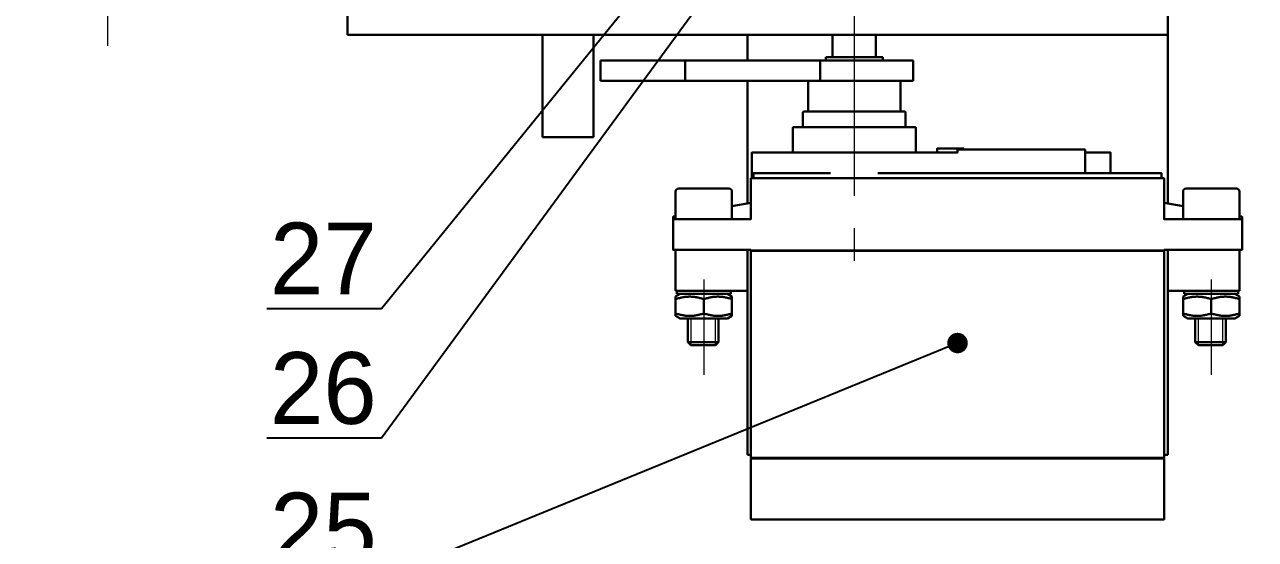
# Model space of a CAD drawing. Header units: millimetres. Extents: x 587 to 10361, y -8386 to 1488.
# Drawn here: x 8024.3 to 8144.3, y -6360.2 to -6310 of the extents above; entities that cross this region are included whole.
import ezdxf
from ezdxf import colors
from ezdxf.entities.mleader import LeaderData, LeaderLine
from ezdxf.math import Vec2, Vec3

# ---------------------------------------------------------------- set-up
doc = ezdxf.new("R2010")
doc.units = ezdxf.units.MM
doc.linetypes.add('ACAD_ISO10W100', pattern=[18, 12, -3, 0, -3])
doc.linetypes.add('CENTER2', pattern=[28.575, 19.05, -3.175, 3.175, -3.175])
for name, color, linetype, lineweight in [('Cienka', 30, 'Continuous', 0), ('Gruba', 7, 'Continuous', 30), ('Symetria', 210, 'ACAD_ISO10W100', 0), ('Widoczne (ISO)', 7, 'Continuous', 30), ('Wymiar', 3, 'Continuous', 20)]:
    doc.layers.add(name, color=color, linetype=linetype, lineweight=lineweight)
doc.dimstyles.get("Standard").update_dxf_attribs({"dimtxt": 2, "dimasz": 1, "dimexe": 0.18, "dimexo": 0.0625, "dimgap": 0.09, "dimtad": 1, "dimzin": 0, "dimdsep": 46, "dimtxsty": 'Standard', "dimcen": 1, "dimadec": 0, "dimazin": 0, "dimtfac": 1, "dimtofl": 0, "dimtmove": 0, "dimatfit": 3, "dimfxl": 1, "dimtolj": 1, "dimtzin": 0, "dimarcsym": 0})

# ---------------------------------------------------------------- blocks, each defined once
blk = doc.blocks.new('*U535')
at = {"layer": 'Symetria', "color": 0, "linetype": 'CENTER2', "transparency": 16777216}
blk.add_line((0, 4.65), (0, -4.65), dxfattribs=at)
blk = doc.blocks.new('*U536')
at = {"layer": 'Symetria', "color": 0, "linetype": 'CENTER2', "transparency": 16777216}
blk.add_line((0, 4.65), (0, -4.65), dxfattribs=at)
blk = doc.blocks.new('*U556')
at = {"layer": 'Symetria', "color": 0, "linetype": 'CENTER2', "transparency": 16777216}
blk.add_line((0, 5), (0, -9.56), dxfattribs=at)
blk = doc.blocks.new('*U618')
at = {"layer": 'Symetria', "color": 0, "linetype": 'CENTER2', "transparency": 16777216}
blk.add_line((0, 4.5), (0, -23.43), dxfattribs=at)
blk = doc.blocks.new('_Dot')
at = {"color": 0, "linetype": 'ByBlock', "lineweight": -2}
blk.add_line((-0.5, 0), (-1, 0), dxfattribs=at)
at = {"color": 0, "linetype": 'ByBlock', "const_width": 0.5}
blk.add_lwpolyline([(-0.25, 0, 1), (0.25, 0, 1)], format="xyb", close=True, dxfattribs=at)
blk = doc.blocks.new('*D643')
at = {"layer": 'Defpoints', "color": 0, "transparency": 16777216}
for p in [(7698.84, -6299.64), (8330.99, -6299.64), (8330.99, -6552.91)]:
    blk.add_point(p, dxfattribs=at)
at = {"layer": 'Wymiar', "color": 0, "lineweight": -2, "transparency": 16777216}
for p, q in [((7698.84, -6299.7), (7698.84, -6553.09)), ((8330.99, -6299.7), (8330.99, -6553.09)), ((7699.84, -6552.91), (8329.99, -6552.91))]:
    blk.add_line(p, q, dxfattribs=at)
at = {"layer": 'Wymiar', "color": 0, "transparency": 16777216}
for points in [[(7699.84, -6552.75), (7699.84, -6553.08), (7698.84, -6552.91)], [(8329.99, -6552.75), (8329.99, -6553.08), (8330.99, -6552.91)]]:
    blk.add_solid(points, dxfattribs=at)
at = {"layer": 'Wymiar', "color": 0, "transparency": 16777216, "insert": (8014.92, -6549.32), "char_height": 2, "attachment_point": 5}
blk.add_mtext('\\A1;{\\H3.5x;1443}', dxfattribs=at)

msp = doc.modelspace()

# ---------------------------------------------------------------- linework, layer by layer
at = {"layer": 'Cienka'}
for p, q in [((8089.259, -6338.687), (8089.259, -6341.281)), ((8091.657, -6341.281), (8091.657, -6338.687)), ((8138.759, -6338.687), (8138.759, -6341.281)), ((8141.157, -6341.281), (8141.157, -6338.687))]:
    msp.add_line(p, q, dxfattribs=at)
at = {"layer": 'Gruba'}
for p, q in [((8055.772, -6305.987), (8055.772, -6310.987)), ((8135.772, -6305.987), (8135.772, -6310.987)), ((8135.772, -6310.987), (8055.772, -6310.987)), ((8074.772, -6310.987), (8074.772, -6320.987)), ((8079.772, -6310.987), (8079.772, -6320.987)), ((8094.772, -6310.987), (8094.772, -6313.487)), ((8103.084, -6311.151), (8103.084, -6313.153)), ((8107.31, -6311.151), (8107.31, -6313.153)), ((8135.772, -6310.987), (8135.772, -6327.459)), ((8080.436, -6315.487), (8080.436, -6313.487)), ((8080.436, -6313.487), (8082.493, -6313.487)), ((8082.493, -6313.487), (8088.707, -6313.487)), ((8088.707, -6315.487), (8088.707, -6313.487)), ((8088.707, -6313.487), (8101.856, -6313.487)), ((8101.856, -6315.487), (8101.856, -6313.487)), ((8101.856, -6313.487), (8110.947, -6313.487)), ((8102.416, -6313.153), (8107.978, -6313.153)), ((8102.416, -6313.487), (8102.416, -6313.153)), ((8102.416, -6313.487), (8102.814, -6313.487)), ((8102.814, -6313.487), (8106.309, -6313.487)), ((8106.309, -6313.487), (8107.978, -6313.487)), ((8107.978, -6313.487), (8107.978, -6313.153)), ((8110.947, -6315.487), (8110.947, -6313.487)), ((8082.493, -6315.487), (8080.436, -6315.487)), ((8088.707, -6315.487), (8082.493, -6315.487)), ((8088.707, -6315.487), (8101.856, -6315.487)), ((8094.772, -6315.487), (8094.772, -6327.459)), ((8100.697, -6315.487), (8100.697, -6318.487)), ((8101.856, -6315.487), (8110.947, -6315.487)), ((8109.697, -6315.487), (8109.697, -6318.487)), ((8100.197, -6318.587), (8100.197, -6319.887)), ((8110.097, -6318.487), (8100.297, -6318.487)), ((8100.697, -6318.487), (8109.697, -6318.487)), ((8102.972, -6318.487), (8107.422, -6318.487)), ((8110.197, -6318.587), (8110.197, -6319.887)), ((8099.197, -6320.087), (8099.197, -6322.387)), ((8111.097, -6319.987), (8099.297, -6319.987)), ((8111.197, -6320.087), (8111.197, -6322.387)), ((8079.772, -6320.987), (8074.772, -6320.987)), ((8095.197, -6324.977), (8095.197, -6322.497)), ((8107.816, -6322.487), (8095.207, -6322.487)), ((8107.821, -6322.487), (8107.816, -6322.487)), ((8107.821, -6322.487), (8115.262, -6322.487)), ((8113.272, -6322.097), (8113.272, -6322.477)), ((8115.862, -6322.087), (8113.282, -6322.087)), ((8115.272, -6322.477), (8115.272, -6322.187)), ((8115.282, -6322.177), (8127.698, -6322.177)), ((8115.872, -6322.097), (8115.872, -6322.167)), ((8115.872, -6322.177), (8115.872, -6322.167)), ((8127.708, -6322.187), (8127.708, -6324.477)), ((8127.712, -6322.497), (8127.718, -6322.487)), ((8127.718, -6322.487), (8128.838, -6322.487)), ((8128.838, -6322.487), (8130.198, -6322.487)), ((8130.198, -6322.487), (8130.198, -6322.487)), ((8130.198, -6322.487), (8130.198, -6322.487)), ((8130.198, -6322.487), (8130.198, -6322.487)), ((8130.208, -6322.497), (8130.208, -6324.477)), ((8095.122, -6328.98), (8095.122, -6324.997)), ((8095.222, -6324.987), (8095.132, -6324.987)), ((8095.222, -6324.987), (8104.565, -6324.987)), ((8095.372, -6324.977), (8095.372, -6324.497)), ((8095.382, -6324.487), (8102.888, -6324.487)), ((8105.83, -6324.987), (8135.322, -6324.987)), ((8107.506, -6324.487), (8135.162, -6324.487)), ((8135.172, -6324.497), (8135.172, -6324.977)), ((8135.412, -6324.987), (8135.322, -6324.987)), ((8135.422, -6324.997), (8135.422, -6328.98)), ((8087.772, -6326.287), (8087.772, -6328.987)), ((8088.072, -6325.987), (8092.972, -6325.987)), ((8093.272, -6326.287), (8093.272, -6328.987)), ((8137.272, -6326.287), (8137.272, -6328.987)), ((8137.572, -6325.987), (8142.472, -6325.987)), ((8142.772, -6326.287), (8142.772, -6328.987)), ((8093.272, -6327.723), (8095.114, -6327.398)), ((8135.43, -6327.398), (8137.272, -6327.723)), ((8087.522, -6328.977), (8087.522, -6328.745)), ((8087.522, -6328.977), (8087.522, -6328.997)), ((8087.522, -6331.977), (8087.522, -6328.997)), ((8087.53, -6328.736), (8087.772, -6328.693)), ((8088.522, -6328.987), (8087.532, -6328.987)), ((8088.522, -6328.987), (8095.112, -6328.987)), ((8135.432, -6328.987), (8142.022, -6328.987)), ((8143.012, -6328.987), (8142.022, -6328.987)), ((8142.772, -6328.693), (8143.014, -6328.736)), ((8143.022, -6328.745), (8143.022, -6328.977)), ((8143.022, -6328.997), (8143.022, -6328.977)), ((8143.022, -6328.997), (8143.022, -6331.977)), ((8087.532, -6331.987), (8087.772, -6331.987)), ((8094.772, -6331.987), (8087.772, -6331.987)), ((8087.772, -6335.987), (8087.772, -6331.987)), ((8095.112, -6331.987), (8094.772, -6331.987)), ((8094.772, -6335.987), (8094.772, -6331.987)), ((8095.122, -6332.031), (8095.122, -6331.994)), ((8095.222, -6332.031), (8095.122, -6332.031)), ((8095.122, -6352.291), (8095.122, -6332.081)), ((8095.122, -6332.081), (8095.222, -6332.081)), ((8095.172, -6332.081), (8095.172, -6332.031)), ((8135.322, -6332.031), (8095.222, -6332.031)), ((8095.222, -6332.081), (8135.322, -6332.081)), ((8135.422, -6332.031), (8135.322, -6332.031)), ((8135.322, -6332.081), (8135.422, -6332.081)), ((8135.372, -6332.031), (8135.372, -6332.081)), ((8135.422, -6331.994), (8135.422, -6332.031)), ((8135.422, -6332.081), (8135.422, -6352.291)), ((8135.772, -6331.987), (8135.432, -6331.987)), ((8135.772, -6331.987), (8135.772, -6335.987)), ((8135.772, -6331.987), (8142.772, -6331.987)), ((8142.772, -6331.987), (8143.012, -6331.987)), ((8142.772, -6331.987), (8142.772, -6335.987)), ((8094.772, -6335.987), (8087.772, -6335.987)), ((8088.222, -6336.287), (8087.772, -6336.547)), ((8090.522, -6335.987), (8087.887, -6335.987)), ((8087.887, -6336.287), (8087.887, -6335.987)), ((8087.887, -6336.287), (8090.522, -6336.287)), ((8092.822, -6336.287), (8088.222, -6336.287)), ((8090.522, -6335.987), (8093.158, -6335.987)), ((8093.158, -6336.287), (8090.522, -6336.287)), ((8092.822, -6336.287), (8093.272, -6336.547)), ((8093.158, -6335.987), (8093.158, -6336.287)), ((8094.772, -6335.987), (8094.772, -6351.987)), ((8135.772, -6335.987), (8142.772, -6335.987)), ((8135.772, -6335.987), (8135.772, -6351.987)), ((8137.722, -6336.287), (8137.272, -6336.547)), ((8140.022, -6335.987), (8137.387, -6335.987)), ((8137.387, -6336.287), (8137.387, -6335.987)), ((8137.387, -6336.287), (8140.022, -6336.287)), ((8142.322, -6336.287), (8137.722, -6336.287)), ((8140.022, -6335.987), (8142.658, -6335.987)), ((8142.658, -6336.287), (8140.022, -6336.287)), ((8142.322, -6336.287), (8142.772, -6336.547)), ((8142.658, -6335.987), (8142.658, -6336.287)), ((8087.772, -6336.792), (8087.772, -6336.547)), ((8087.772, -6338.182), (8087.772, -6336.792)), ((8090.522, -6338.182), (8090.522, -6336.792)), ((8093.272, -6336.547), (8093.272, -6336.792)), ((8093.272, -6338.182), (8093.272, -6336.792)), ((8137.272, -6336.792), (8137.272, -6336.547)), ((8137.272, -6338.182), (8137.272, -6336.792)), ((8140.022, -6338.182), (8140.022, -6336.792)), ((8142.772, -6336.547), (8142.772, -6336.792)), ((8142.772, -6338.182), (8142.772, -6336.792)), ((8087.772, -6338.427), (8087.772, -6338.182)), ((8088.222, -6338.687), (8087.772, -6338.427)), ((8088.222, -6338.687), (8092.822, -6338.687)), ((8088.958, -6338.687), (8088.958, -6340.98)), ((8091.958, -6338.687), (8091.958, -6340.98)), ((8092.822, -6338.687), (8093.272, -6338.427)), ((8093.272, -6338.182), (8093.272, -6338.427)), ((8137.272, -6338.427), (8137.272, -6338.182)), ((8137.722, -6338.687), (8137.272, -6338.427)), ((8137.722, -6338.687), (8142.322, -6338.687)), ((8138.458, -6338.687), (8138.458, -6340.98)), ((8141.458, -6338.687), (8141.458, -6340.98)), ((8142.322, -6338.687), (8142.772, -6338.427)), ((8142.772, -6338.182), (8142.772, -6338.427)), ((8088.958, -6340.98), (8091.958, -6340.98)), ((8089.265, -6341.287), (8088.958, -6340.98)), ((8091.652, -6341.287), (8091.958, -6340.98)), ((8138.458, -6340.98), (8141.458, -6340.98)), ((8138.765, -6341.287), (8138.458, -6340.98)), ((8141.152, -6341.287), (8141.458, -6340.98)), ((8091.652, -6341.287), (8089.265, -6341.287)), ((8141.152, -6341.287), (8138.765, -6341.287)), ((8095.122, -6351.987), (8094.772, -6351.987)), ((8095.222, -6352.291), (8095.122, -6352.291)), ((8095.122, -6358.277), (8095.122, -6352.341)), ((8095.122, -6352.341), (8095.222, -6352.341)), ((8095.172, -6352.341), (8095.172, -6352.291)), ((8135.322, -6352.291), (8095.222, -6352.291)), ((8095.222, -6352.341), (8135.322, -6352.341)), ((8135.422, -6352.291), (8135.322, -6352.291)), ((8135.322, -6352.341), (8135.422, -6352.341)), ((8135.372, -6352.341), (8135.372, -6352.291)), ((8135.772, -6351.987), (8135.422, -6351.987)), ((8135.422, -6352.341), (8135.422, -6358.277)), ((8095.132, -6358.287), (8095.222, -6358.287)), ((8135.322, -6358.287), (8095.222, -6358.287)), ((8135.322, -6358.287), (8135.412, -6358.287))]:
    msp.add_line(p, q, dxfattribs=at)
for centre, radius, start, end in [((8103.306, -6311.151), 0.222, 132.43989, 180), ((8107.088, -6311.151), 0.222, 0, 47.56011), ((8100.297, -6318.587), 0.1, 90, 180), ((8110.097, -6318.587), 0.1, 0, 90), ((8099.297, -6320.087), 0.1, 90, 180), ((8100.097, -6319.887), 0.1, 270, 0), ((8110.297, -6319.887), 0.1, 180, 270), ((8111.097, -6320.087), 0.1, 0, 90), ((8095.207, -6322.497), 0.01, 90, 180), ((8099.097, -6322.387), 0.1, 270, 0), ((8111.297, -6322.387), 0.1, 180, 270), ((8113.262, -6322.477), 0.01, 270, 0), ((8113.282, -6322.097), 0.01, 90, 180), ((8115.262, -6322.477), 0.01, 270, 0), ((8115.282, -6322.187), 0.01, 90, 180), ((8115.862, -6322.097), 0.01, 0, 90), ((8127.698, -6322.187), 0.01, 0, 90), ((8127.718, -6322.477), 0.01, 180, 270), ((8095.132, -6324.997), 0.01, 90, 180), ((8095.187, -6324.977), 0.01, 270, 0), ((8095.362, -6324.977), 0.01, 270, 0), ((8095.382, -6324.497), 0.01, 90, 180), ((8127.718, -6324.477), 0.01, 180, 270), ((8135.162, -6324.497), 0.01, 0, 90), ((8135.182, -6324.977), 0.01, 180, 270), ((8135.412, -6324.997), 0.01, 0, 90), ((8088.072, -6326.287), 0.3, 90, 180), ((8092.972, -6326.287), 0.3, 0, 90), ((8137.572, -6326.287), 0.3, 90, 180), ((8142.472, -6326.287), 0.3, 0, 90), ((8095.112, -6327.389), 0.01, 280, 0), ((8135.432, -6327.389), 0.01, 180, 260), ((8087.532, -6328.745), 0.01, 100, 180), ((8087.532, -6328.997), 0.01, 90, 180), ((8095.112, -6328.977), 0.01, 270, 0), ((8135.432, -6328.977), 0.01, 180, 270), ((8143.012, -6328.997), 0.01, 0, 90), ((8143.012, -6328.745), 0.01, 0, 80), ((8087.532, -6331.977), 0.01, 180, 270), ((8095.112, -6331.997), 0.01, 0, 90), ((8135.432, -6331.997), 0.01, 90, 180), ((8143.012, -6331.977), 0.01, 270, 0), ((8095.132, -6358.277), 0.01, 180, 270), ((8135.412, -6358.277), 0.01, 270, 0)]:
    msp.add_arc(centre, radius, start, end, dxfattribs=at)
for points, knots in [([(8115.862, -6322.177), (8115.864, -6322.177), (8115.866, -6322.176), (8115.867, -6322.174), (8115.867, -6322.174), (8115.867, -6322.174), (8115.867, -6322.174)], [0, 0, 0, 0, 0.000016291332, 0.000016291332, 0.000016291332, 0.000016352557, 0.000016352557, 0.000016352557, 0.000016352557]), ([(8130.198, -6322.487), (8130.198, -6322.487), (8130.199, -6322.487), (8130.199, -6322.487), (8130.199, -6322.487), (8130.2, -6322.487), (8130.2, -6322.487), (8130.204, -6322.488), (8130.208, -6322.493), (8130.208, -6322.497)], [0, 0, 0, 0, 0.0000313767, 0.0000313767, 0.0000939051, 0.0000939051, 0.0002172038, 0.0002172038, 0.0014450899, 0.0014450899, 0.0014450899, 0.0014450899]), ([(8105.197, -6324.98), (8105.148, -6324.98), (8105.1, -6324.98), (8105.051, -6324.98), (8105.047, -6324.98), (8105.043, -6324.98), (8105.039, -6324.98), (8104.99, -6324.979), (8104.942, -6324.979), (8104.893, -6324.979), (8104.889, -6324.979), (8104.885, -6324.979), (8104.881, -6324.979), (8104.83, -6324.979), (8104.78, -6324.979), (8104.729, -6324.979), (8104.7, -6324.979), (8104.671, -6324.979), (8104.642, -6324.983)], [0, 0, 0, 0, 0.23139847, 0.23139847, 0.23139847, 0.25, 0.25, 0.25, 0.48149695, 0.48149695, 0.48149695, 0.5, 0.5, 0.5, 0.74093514, 0.74093514, 0.74093514, 0.87763791, 0.87763791, 0.87763791, 0.87763791]), ([(8104.642, -6324.983), (8104.722, -6324.982), (8104.802, -6324.983), (8104.926, -6324.984), (8104.971, -6324.985), (8105.016, -6324.987)], [0.12232747, 0.12232747, 0.12232747, 0.12232747, 0.5, 0.5, 0.71286483, 0.71286483, 0.71286483, 0.71286483]), ([(8105.829, -6324.978), (8105.776, -6324.979), (8105.724, -6324.979), (8105.671, -6324.979), (8105.618, -6324.979), (8105.566, -6324.979), (8105.513, -6324.979), (8105.509, -6324.979), (8105.505, -6324.979), (8105.501, -6324.979), (8105.453, -6324.979), (8105.404, -6324.979), (8105.355, -6324.98), (8105.351, -6324.98), (8105.347, -6324.98), (8105.343, -6324.98), (8105.295, -6324.98), (8105.246, -6324.98), (8105.197, -6324.98)], [0.00001216, 0.00001216, 0.00001216, 0.00001216, 0.25, 0.25, 0.25, 0.5, 0.5, 0.5, 0.51850305, 0.51850305, 0.51850305, 0.75, 0.75, 0.75, 0.76860153, 0.76860153, 0.76860153, 1, 1, 1, 1]), ([(8105.829, -6324.984), (8105.724, -6324.982), (8105.618, -6324.982), (8105.408, -6324.985), (8105.303, -6324.986), (8105.197, -6324.987)], [0, 0, 0, 0, 0.5, 0.5, 1, 1, 1, 1]), ([(8130.208, -6324.477), (8130.208, -6324.478), (8130.208, -6324.478), (8130.208, -6324.48), (8130.209, -6324.481), (8130.21, -6324.483), (8130.211, -6324.484), (8130.212, -6324.485), (8130.213, -6324.486), (8130.215, -6324.487), (8130.216, -6324.487), (8130.218, -6324.487), (8130.218, -6324.487), (8130.218, -6324.487)], [0, 0, 0, 0, 0.0002009773, 0.0002009773, 0.000529656, 0.000529656, 0.0008545778, 0.0008545778, 0.0011796362, 0.0011796362, 0.0015046897, 0.0015046897, 0.0015644818, 0.0015644818, 0.0015644818, 0.0015644818])]:
    msp.add_open_spline(points, degree=3, knots=knots, dxfattribs=at)
for points in [[(8115.867, -6322.174), (8115.868, -6322.173), (8115.869, -6322.171), (8115.869, -6322.167)], [(8130.208, -6322.497), (8130.208, -6322.497), (8130.208, -6322.497), (8130.208, -6322.497)], [(8104.642, -6324.983), (8104.617, -6324.979), (8104.591, -6324.979), (8104.565, -6324.983)], [(8104.565, -6324.984), (8104.565, -6324.983), (8104.565, -6324.983), (8104.565, -6324.982)], [(8104.565, -6324.983), (8104.591, -6324.984), (8104.617, -6324.983), (8104.642, -6324.983)], [(8104.565, -6324.987), (8104.565, -6324.987), (8104.565, -6324.988), (8104.565, -6324.99)], [(8105.016, -6324.985), (8105.025, -6324.985), (8105.034, -6324.985), (8105.043, -6324.985)], [(8105.016, -6324.987), (8105.076, -6324.988), (8105.137, -6324.988), (8105.197, -6324.987)], [(8105.194, -6324.987), (8105.195, -6324.987), (8105.196, -6324.987), (8105.197, -6324.987)], [(8105.829, -6324.982), (8105.829, -6324.983), (8105.829, -6324.983), (8105.829, -6324.984)], [(8105.829, -6324.99), (8105.829, -6324.988), (8105.829, -6324.987), (8105.83, -6324.987)]]:
    msp.add_open_spline(points, degree=3, dxfattribs=at)
for points in [[(8090.522, -6336.792), (8089.147, -6336.334), (8087.772, -6336.792)], [(8093.272, -6336.792), (8091.897, -6336.334), (8090.522, -6336.792)], [(8140.022, -6336.792), (8138.647, -6336.334), (8137.272, -6336.792)], [(8142.772, -6336.792), (8141.397, -6336.334), (8140.022, -6336.792)], [(8087.772, -6338.182), (8089.147, -6338.64), (8090.522, -6338.182)], [(8090.522, -6338.182), (8091.897, -6338.64), (8093.272, -6338.182)], [(8137.272, -6338.182), (8138.647, -6338.64), (8140.022, -6338.182)], [(8140.022, -6338.182), (8141.397, -6338.64), (8142.772, -6338.182)]]:
    msp.add_rational_spline(points, [1, 1.15470053838, 1], degree=2, dxfattribs=at)
at = {"layer": 'Widoczne (ISO)'}
for p, q in [((8102.896, -6313.487), (8102.395, -6313.487)), ((8102.397, -6313.487), (8103.497, -6313.487)), ((8107.498, -6313.487), (8102.896, -6313.487))]:
    msp.add_line(p, q, dxfattribs=at)

# ---------------------------------------------------------------- block references
at = {"layer": 'Symetria', "linetype": 'CENTER2'}
for name, p in [('*U556', (8032.349, -6302.487)), ('*U618', (8105.197, -6312.152)), ('*U536', (8090.522, -6339.534)), ('*U535', (8140.022, -6339.534))]:
    msp.add_blockref(name, p, dxfattribs=at)

# ---------------------------------------------------------------- dimensions: what is measured, and where the dimension line sits
at = {"layer": 'Wymiar'}
dim = msp.add_linear_dim(base=(8330.99, -6552.914), p1=(7698.844, -6299.637), p2=(8330.99, -6299.637), text='{\\H3.5x;1443}', dimstyle='Standard', dxfattribs=at)
dim.commit()
dim.dimension.update_dxf_attribs({"geometry": '*D643', "text_midpoint": (8014.917, -6549.324)})

# ---------------------------------------------------------------- leaders
ml = msp.add_multileader_mtext('Standard', dxfattribs=at)
ml.set_content('26', color=256)
ml.set_leader_properties()
ml.set_arrow_properties(name='DOT')
ml.build(insert=Vec2(0, 0))
ml.multileader.update_dxf_attribs({"text_right_attachment_type": 6, "dogleg_length": 0.36, "arrow_head_size": 2})
ctx = ml.context
ctx.base_point, ctx.char_height, ctx.arrow_head_size, ctx.landing_gap_size, ctx.plane_origin = Vec3(8046.863, -6345.465), 7, 2, 0.09, Vec3(8108.904, -6371.558)
ctx.right_attachment, ctx.text_align_type = 6, 2
notes = []
notes.append((ctx, [(0, (1, 1, 0), (8059.069, -6350.365), (-1, 0), 0.36, [(0, [(8095.772, -6300.237)], 0, [])])]))
ctx.mtext.insert, ctx.mtext.alignment, ctx.mtext.flow_direction = Vec3(8058.619, -6341.965), 3, 5
ml = msp.add_multileader_mtext('Standard', dxfattribs=at)
ml.set_content('27', color=256)
ml.set_leader_properties()
ml.set_arrow_properties(name='DOT')
ml.build(insert=Vec2(0, 0))
ml.multileader.update_dxf_attribs({"text_right_attachment_type": 6, "dogleg_length": 0.36, "arrow_head_size": 2})
ctx = ml.context
ctx.base_point, ctx.char_height, ctx.arrow_head_size, ctx.landing_gap_size, ctx.plane_origin = Vec3(8046.863, -6332.821), 7, 2, 0.09, Vec3(8108.289, -6358.298)
ctx.right_attachment, ctx.text_align_type = 6, 2
notes.append((ctx, [(0, (1, 1, 0), (8059.069, -6337.721), (-1, 0), 0.36, [(0, [(8088.355, -6301.644)], 0, [])])]))
ctx.mtext.insert, ctx.mtext.alignment, ctx.mtext.flow_direction = Vec3(8058.619, -6329.321), 3, 5
ml = msp.add_multileader_mtext('Standard', dxfattribs=at)
ml.set_content('25', color=256)
ml.set_leader_properties()
ml.set_arrow_properties(name='DOT')
ml.build(insert=Vec2(0, 0))
ml.multileader.update_dxf_attribs({"text_right_attachment_type": 6, "dogleg_length": 0.36, "arrow_head_size": 2})
ctx = ml.context
ctx.base_point, ctx.char_height, ctx.arrow_head_size, ctx.landing_gap_size, ctx.plane_origin = Vec3(8046.863, -6359.185), 7, 2, 0.09, Vec3(8132.66, -6409.869)
ctx.right_attachment, ctx.text_align_type = 6, 2
notes.append((ctx, [(0, (1, 1, 0), (8059.069, -6364.085), (-1, 0), 0.36, [(0, [(8115.272, -6341.076)], 0, [])])]))
ctx.mtext.insert, ctx.mtext.alignment, ctx.mtext.flow_direction = Vec3(8058.619, -6355.685), 3, 5
for ctx, leaders in notes:
    for number, flags, end, landing, length, lines in leaders:
        leader = LeaderData()
        leader.index, (leader.has_last_leader_line, leader.has_dogleg_vector, leader.attachment_direction) = number, flags
        leader.last_leader_point, leader.dogleg_vector, leader.dogleg_length = Vec3(end), Vec3(landing), length
        for number, points, colour, breaks in lines:
            line = LeaderLine()
            line.index, line.vertices, line.color, line.breaks = number, Vec3.list(points), colors.encode_raw_color(colour), breaks
            leader.lines.append(line)
        ctx.leaders.append(leader)

doc.saveas('drawing.dxf')
